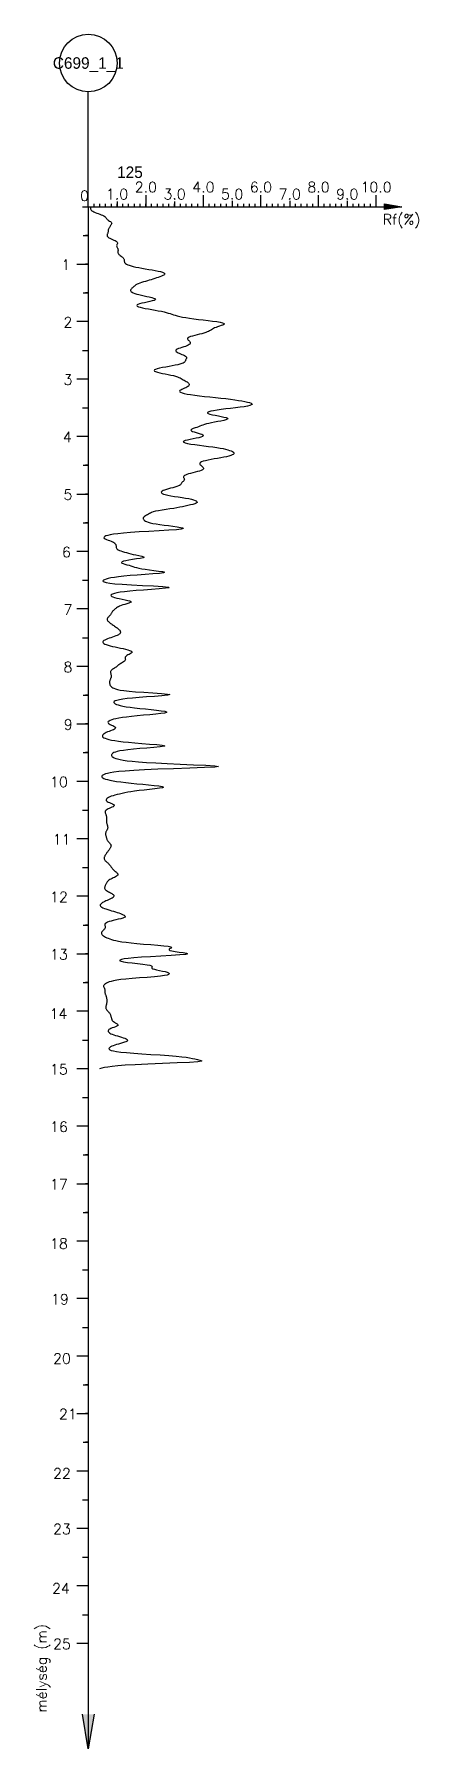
# Model space of a CAD drawing. Header units: metres. Extents: x -9 to 57, y -268 to 30.
import ezdxf
from ezdxf.enums import TextEntityAlignment as Align

# ---------------------------------------------------------------- set-up
doc = ezdxf.new("R2010")
doc.units = ezdxf.units.M
doc.layers.add('GT-szonda', color=7, linetype='Continuous')
doc.styles.add('stílus1', font='romans.shx')

msp = doc.modelspace()

# ---------------------------------------------------------------- hatches: boundary and pattern name
at = {"layer": 'GT-szonda'}
h = msp.add_hatch(color=256, dxfattribs=at)
h.paths.add_polyline_path([(54.47, 0), (51.47, 0), (51.47, 0.5)])
h.paths.add_polyline_path([(54.47, 0), (51.47, -0.5), (51.47, 0)])
h = msp.add_hatch(color=256, dxfattribs=at)
h.paths.add_polyline_path([(0, -268.32), (0, -262.32), (1, -262.32)])
h.paths.add_polyline_path([(0, -268.32), (-1, -262.32), (0, -262.32)])

# ---------------------------------------------------------------- linework, layer by layer
for points in [[(0, 0), (0, 20)], [(50, 0), (0.39, -0.1), (0.37, -0.2), (0.38, -0.3), (0.4, -0.4), (0.44, -0.5), (0.52, -0.6), (0.63, -0.7), (0.78, -0.8), (0.98, -0.9), (1.2, -1), (1.45, -1.1), (1.72, -1.2), (1.98, -1.3), (2.24, -1.4), (2.48, -1.5), (2.68, -1.6), (2.84, -1.7), (2.96, -1.8), (3.05, -1.9), (3.12, -2), (3.19, -2.1), (3.28, -2.2), (3.4, -2.3), (3.53, -2.4), (3.69, -2.5), (3.83, -2.6), (3.96, -2.7), (4.03, -2.8), (4.06, -2.9), (4.04, -3), (3.99, -3.1), (3.93, -3.2), (3.85, -3.3), (3.79, -3.4), (3.73, -3.5), (3.67, -3.6), (3.61, -3.7), (3.56, -3.8), (3.51, -3.9), (3.47, -4), (3.45, -4.1), (3.44, -4.2), (3.43, -4.3), (3.42, -4.4), (3.4, -4.5), (3.37, -4.6), (3.33, -4.7), (3.29, -4.8), (3.27, -4.9), (3.27, -5), (3.29, -5.1), (3.35, -5.2), (3.44, -5.3), (3.58, -5.4), (3.76, -5.5), (3.97, -5.6), (4.2, -5.7), (4.42, -5.8), (4.64, -5.9), (4.82, -6), (4.96, -6.1), (5.03, -6.2), (5.06, -6.3), (5.05, -6.4), (5.01, -6.5), (4.97, -6.6), (4.94, -6.7), (4.92, -6.8), (4.93, -6.9), (4.96, -7), (5.01, -7.1), (5.06, -7.2), (5.1, -7.3), (5.14, -7.4), (5.16, -7.5), (5.16, -7.6), (5.15, -7.7), (5.13, -7.8), (5.12, -7.9), (5.13, -8), (5.16, -8.1), (5.22, -8.2), (5.31, -8.3), (5.42, -8.4), (5.55, -8.5), (5.68, -8.6), (5.81, -8.7), (5.93, -8.8), (6.03, -8.9), (6.11, -9), (6.17, -9.1), (6.2, -9.2), (6.22, -9.3), (6.22, -9.4), (6.24, -9.5), (6.26, -9.6), (6.3, -9.7), (6.38, -9.8), (6.48, -9.9), (6.64, -10), (6.84, -10.1), (7.1, -10.2), (7.42, -10.3), (7.8, -10.4), (8.25, -10.5), (8.75, -10.6), (9.31, -10.7), (9.89, -10.8), (10.49, -10.9), (11.07, -11), (11.62, -11.1), (12.11, -11.2), (12.53, -11.3), (12.87, -11.4), (13.11, -11.5), (13.25, -11.6), (13.29, -11.7), (13.25, -11.8), (13.12, -11.9), (12.93, -12), (12.69, -12.1), (12.42, -12.2), (12.12, -12.3), (11.83, -12.4), (11.53, -12.5), (11.23, -12.6), (10.91, -12.7), (10.59, -12.8), (10.26, -12.9), (9.91, -13), (9.56, -13.1), (9.23, -13.2), (8.93, -13.3), (8.67, -13.4), (8.46, -13.5), (8.28, -13.6), (8.13, -13.7), (8.01, -13.8), (7.9, -13.9), (7.79, -14), (7.68, -14.1), (7.57, -14.2), (7.48, -14.3), (7.4, -14.4), (7.35, -14.5), (7.34, -14.6), (7.38, -14.7), (7.46, -14.8), (7.6, -14.9), (7.81, -15), (8.08, -15.1), (8.41, -15.2), (8.79, -15.3), (9.22, -15.4), (9.68, -15.5), (10.15, -15.6), (10.6, -15.7), (11.01, -15.8), (11.34, -15.9), (11.57, -16), (11.67, -16.1), (11.62, -16.2), (11.43, -16.3), (11.12, -16.4), (10.71, -16.5), (10.24, -16.6), (9.76, -16.7), (9.3, -16.8), (8.92, -16.9), (8.63, -17), (8.47, -17.1), (8.43, -17.2), (8.51, -17.3), (8.7, -17.4), (9, -17.5), (9.4, -17.6), (9.88, -17.7), (10.43, -17.8), (11.01, -17.9), (11.59, -18), (12.16, -18.1), (12.69, -18.2), (13.15, -18.3), (13.55, -18.4), (13.9, -18.5), (14.21, -18.6), (14.5, -18.7), (14.79, -18.8), (15.11, -18.9), (15.46, -19), (15.88, -19.1), (16.38, -19.2), (16.95, -19.3), (17.59, -19.4), (18.32, -19.5), (19.12, -19.6), (19.96, -19.7), (20.8, -19.8), (21.6, -19.9), (22.33, -20), (22.92, -20.1), (23.34, -20.2), (23.58, -20.3), (23.65, -20.4), (23.55, -20.5), (23.35, -20.6), (23.08, -20.7), (22.77, -20.8), (22.47, -20.9), (22.19, -21), (21.95, -21.1), (21.75, -21.2), (21.58, -21.3), (21.42, -21.4), (21.26, -21.5), (21.08, -21.6), (20.89, -21.7), (20.66, -21.8), (20.39, -21.9), (20.07, -22), (19.72, -22.1), (19.33, -22.2), (18.91, -22.3), (18.49, -22.4), (18.11, -22.5), (17.77, -22.6), (17.5, -22.7), (17.32, -22.8), (17.23, -22.9), (17.21, -23), (17.27, -23.1), (17.36, -23.2), (17.46, -23.3), (17.57, -23.4), (17.65, -23.5), (17.7, -23.6), (17.71, -23.7), (17.68, -23.8), (17.62, -23.9), (17.52, -24), (17.36, -24.1), (17.14, -24.2), (16.88, -24.3), (16.58, -24.4), (16.25, -24.5), (15.93, -24.6), (15.64, -24.7), (15.42, -24.8), (15.27, -24.9), (15.2, -25), (15.21, -25.1), (15.29, -25.2), (15.42, -25.3), (15.59, -25.4), (15.79, -25.5), (16.02, -25.6), (16.25, -25.7), (16.48, -25.8), (16.69, -25.9), (16.86, -26), (16.98, -26.1), (17.04, -26.2), (17.06, -26.3), (17.04, -26.4), (17, -26.5), (16.95, -26.6), (16.9, -26.7), (16.87, -26.8), (16.82, -26.9), (16.75, -27), (16.63, -27.1), (16.46, -27.2), (16.22, -27.3), (15.91, -27.4), (15.53, -27.5), (15.08, -27.6), (14.57, -27.7), (14.02, -27.8), (13.45, -27.9), (12.9, -28), (12.39, -28.1), (11.97, -28.2), (11.66, -28.3), (11.47, -28.4), (11.42, -28.5), (11.49, -28.6), (11.7, -28.7), (12.01, -28.8), (12.41, -28.9), (12.87, -29), (13.37, -29.1), (13.87, -29.2), (14.35, -29.3), (14.79, -29.4), (15.16, -29.5), (15.48, -29.6), (15.73, -29.7), (15.95, -29.8), (16.13, -29.9), (16.31, -30), (16.48, -30.1), (16.66, -30.2), (16.85, -30.3), (17.02, -30.4), (17.18, -30.5), (17.3, -30.6), (17.41, -30.7), (17.46, -30.8), (17.5, -30.9), (17.5, -31), (17.46, -31.1), (17.38, -31.2), (17.27, -31.3), (17.12, -31.4), (16.92, -31.5), (16.7, -31.6), (16.47, -31.7), (16.25, -31.8), (16.05, -31.9), (15.92, -32), (15.87, -32.1), (15.89, -32.2), (16.04, -32.3), (16.29, -32.4), (16.66, -32.5), (17.15, -32.6), (17.77, -32.7), (18.49, -32.8), (19.32, -32.9), (20.21, -33), (21.14, -33.1), (22.08, -33.2), (23, -33.3), (23.87, -33.4), (24.68, -33.5), (25.43, -33.6), (26.1, -33.7), (26.7, -33.8), (27.22, -33.9), (27.66, -34), (28.02, -34.1), (28.27, -34.2), (28.41, -34.3), (28.44, -34.4), (28.32, -34.5), (28.06, -34.6), (27.64, -34.7), (27.07, -34.8), (26.36, -34.9), (25.57, -35), (24.73, -35.1), (23.89, -35.2), (23.09, -35.3), (22.36, -35.4), (21.75, -35.5), (21.26, -35.6), (20.91, -35.7), (20.72, -35.8), (20.7, -35.9), (20.84, -36), (21.14, -36.1), (21.55, -36.2), (22.05, -36.3), (22.59, -36.4), (23.11, -36.5), (23.57, -36.6), (23.93, -36.7), (24.16, -36.8), (24.24, -36.9), (24.14, -37), (23.9, -37.1), (23.52, -37.2), (23.04, -37.3), (22.49, -37.4), (21.94, -37.5), (21.4, -37.6), (20.93, -37.7), (20.52, -37.8), (20.18, -37.9), (19.91, -38), (19.66, -38.1), (19.4, -38.2), (19.13, -38.3), (18.84, -38.4), (18.54, -38.5), (18.24, -38.6), (18, -38.7), (17.85, -38.8), (17.82, -38.9), (17.9, -39), (18.1, -39.1), (18.39, -39.2), (18.73, -39.3), (19.09, -39.4), (19.43, -39.5), (19.72, -39.6), (19.91, -39.7), (20.01, -39.8), (19.98, -39.9), (19.83, -40), (19.56, -40.1), (19.19, -40.2), (18.73, -40.3), (18.22, -40.4), (17.7, -40.5), (17.23, -40.6), (16.85, -40.7), (16.59, -40.8), (16.49, -40.9), (16.57, -41), (16.83, -41.1), (17.25, -41.2), (17.82, -41.3), (18.52, -41.4), (19.29, -41.5), (20.09, -41.6), (20.89, -41.7), (21.64, -41.8), (22.32, -41.9), (22.91, -42), (23.42, -42.1), (23.85, -42.2), (24.22, -42.3), (24.54, -42.4), (24.81, -42.5), (25.03, -42.6), (25.2, -42.7), (25.3, -42.8), (25.34, -42.9), (25.3, -43), (25.19, -43.1), (25.01, -43.2), (24.75, -43.3), (24.42, -43.4), (24.02, -43.5), (23.55, -43.6), (23.02, -43.7), (22.45, -43.8), (21.88, -43.9), (21.32, -44), (20.8, -44.1), (20.35, -44.2), (19.98, -44.3), (19.69, -44.4), (19.5, -44.5), (19.38, -44.6), (19.36, -44.7), (19.38, -44.8), (19.45, -44.9), (19.55, -45), (19.67, -45.1), (19.79, -45.2), (19.89, -45.3), (19.98, -45.4), (20.02, -45.5), (20.02, -45.6), (19.96, -45.7), (19.82, -45.8), (19.6, -45.9), (19.3, -46), (18.95, -46.1), (18.55, -46.2), (18.15, -46.3), (17.76, -46.4), (17.41, -46.5), (17.11, -46.6), (16.87, -46.7), (16.69, -46.8), (16.58, -46.9), (16.53, -47), (16.54, -47.1), (16.57, -47.2), (16.63, -47.3), (16.68, -47.4), (16.69, -47.5), (16.65, -47.6), (16.57, -47.7), (16.46, -47.8), (16.36, -47.9), (16.26, -48), (16.2, -48.1), (16.14, -48.2), (16.09, -48.3), (16.01, -48.4), (15.87, -48.5), (15.65, -48.6), (15.38, -48.7), (15.04, -48.8), (14.67, -48.9), (14.29, -49), (13.91, -49.1), (13.57, -49.2), (13.26, -49.3), (13.01, -49.4), (12.82, -49.5), (12.71, -49.6), (12.67, -49.7), (12.71, -49.8), (12.84, -49.9), (13.06, -50), (13.38, -50.1), (13.81, -50.2), (14.34, -50.3), (14.95, -50.4), (15.62, -50.5), (16.29, -50.6), (16.91, -50.7), (17.47, -50.8), (17.93, -50.9), (18.28, -51), (18.55, -51.1), (18.74, -51.2), (18.87, -51.3), (18.93, -51.4), (18.89, -51.5), (18.75, -51.6), (18.49, -51.7), (18.15, -51.8), (17.74, -51.9), (17.3, -52), (16.85, -52.1), (16.39, -52.2), (15.92, -52.3), (15.4, -52.4), (14.83, -52.5), (14.19, -52.6), (13.51, -52.7), (12.84, -52.8), (12.22, -52.9), (11.7, -53), (11.29, -53.1), (10.99, -53.2), (10.79, -53.3), (10.62, -53.4), (10.46, -53.5), (10.29, -53.6), (10.11, -53.7), (9.92, -53.8), (9.75, -53.9), (9.62, -54), (9.54, -54.1), (9.51, -54.2), (9.53, -54.3), (9.57, -54.4), (9.65, -54.5), (9.76, -54.6), (9.91, -54.7), (10.11, -54.8), (10.39, -54.9), (10.76, -55), (11.23, -55.1), (11.79, -55.2), (12.44, -55.3), (13.15, -55.4), (13.92, -55.5), (14.69, -55.6), (15.42, -55.7), (16.02, -55.8), (16.42, -55.9), (16.5, -56), (16.15, -56.1), (15.3, -56.2), (13.99, -56.3), (12.32, -56.4), (10.54, -56.5), (8.83, -56.6), (7.35, -56.7), (6.12, -56.8), (5.15, -56.9), (4.39, -57), (3.81, -57.1), (3.39, -57.2), (3.07, -57.3), (2.85, -57.4), (2.74, -57.5), (2.72, -57.6), (2.78, -57.7), (2.93, -57.8), (3.15, -57.9), (3.42, -58), (3.69, -58.1), (3.97, -58.2), (4.2, -58.3), (4.38, -58.4), (4.53, -58.5), (4.63, -58.6), (4.71, -58.7), (4.76, -58.8), (4.79, -58.9), (4.82, -59), (4.83, -59.1), (4.84, -59.2), (4.85, -59.3), (4.88, -59.4), (4.93, -59.5), (5.03, -59.6), (5.19, -59.7), (5.4, -59.8), (5.67, -59.9), (5.96, -60), (6.28, -60.1), (6.62, -60.2), (6.97, -60.3), (7.36, -60.4), (7.79, -60.5), (8.27, -60.6), (8.79, -60.7), (9.27, -60.8), (9.61, -60.9), (9.71, -61), (9.51, -61.1), (9.03, -61.2), (8.38, -61.3), (7.68, -61.4), (7.04, -61.5), (6.5, -61.6), (6.1, -61.7), (5.86, -61.8), (5.78, -61.9), (5.85, -62), (6.06, -62.1), (6.36, -62.2), (6.71, -62.3), (7.07, -62.4), (7.4, -62.5), (7.71, -62.6), (8.02, -62.7), (8.36, -62.8), (8.76, -62.9), (9.27, -63), (9.88, -63.1), (10.61, -63.2), (11.41, -63.3), (12.21, -63.4), (12.87, -63.5), (13.21, -63.6), (13.05, -63.7), (12.36, -63.8), (11.23, -63.9), (9.88, -64), (8.51, -64.1), (7.26, -64.2), (6.18, -64.3), (5.27, -64.4), (4.54, -64.5), (3.94, -64.6), (3.46, -64.7), (3.09, -64.8), (2.81, -64.9), (2.62, -65), (2.54, -65.1), (2.56, -65.2), (2.74, -65.3), (3.1, -65.4), (3.71, -65.5), (4.62, -65.6), (5.88, -65.7), (7.5, -65.8), (9.39, -65.9), (11.34, -66), (12.97, -66.1), (13.93, -66.2), (14.05, -66.3), (13.42, -66.4), (12.29, -66.5), (10.95, -66.6), (9.59, -66.7), (8.32, -66.8), (7.23, -66.9), (6.3, -67), (5.54, -67.1), (4.96, -67.2), (4.52, -67.3), (4.21, -67.4), (4.02, -67.5), (3.94, -67.6), (3.96, -67.7), (4.07, -67.8), (4.28, -67.9), (4.56, -68), (4.93, -68.1), (5.38, -68.2), (5.87, -68.3), (6.38, -68.4), (6.85, -68.5), (7.21, -68.6), (7.41, -68.7), (7.43, -68.8), (7.29, -68.9), (7.03, -69), (6.68, -69.1), (6.33, -69.2), (6, -69.3), (5.69, -69.4), (5.44, -69.5), (5.23, -69.6), (5.06, -69.7), (4.92, -69.8), (4.79, -69.9), (4.67, -70), (4.55, -70.1), (4.43, -70.2), (4.31, -70.3), (4.21, -70.4), (4.13, -70.5), (4.06, -70.6), (4.01, -70.7), (3.97, -70.8), (3.92, -70.9), (3.85, -71), (3.77, -71.1), (3.69, -71.2), (3.58, -71.3), (3.48, -71.4), (3.39, -71.5), (3.32, -71.6), (3.27, -71.7), (3.25, -71.8), (3.27, -71.9), (3.32, -72), (3.4, -72.1), (3.49, -72.2), (3.61, -72.3), (3.74, -72.4), (3.88, -72.5), (4.01, -72.6), (4.14, -72.7), (4.29, -72.8), (4.42, -72.9), (4.57, -73), (4.71, -73.1), (4.87, -73.2), (5, -73.3), (5.14, -73.4), (5.26, -73.5), (5.37, -73.6), (5.45, -73.7), (5.51, -73.8), (5.56, -73.9), (5.58, -74), (5.58, -74.1), (5.55, -74.2), (5.48, -74.3), (5.38, -74.4), (5.22, -74.5), (5.02, -74.6), (4.77, -74.7), (4.5, -74.8), (4.21, -74.9), (3.91, -75), (3.6, -75.1), (3.33, -75.2), (3.08, -75.3), (2.87, -75.4), (2.7, -75.5), (2.58, -75.6), (2.52, -75.7), (2.51, -75.8), (2.56, -75.9), (2.68, -76), (2.86, -76.1), (3.11, -76.2), (3.42, -76.3), (3.79, -76.4), (4.2, -76.5), (4.65, -76.6), (5.11, -76.7), (5.58, -76.8), (6.03, -76.9), (6.46, -77), (6.84, -77.1), (7.16, -77.2), (7.41, -77.3), (7.55, -77.4), (7.6, -77.5), (7.56, -77.6), (7.45, -77.7), (7.27, -77.8), (7.08, -77.9), (6.88, -78), (6.71, -78.1), (6.57, -78.2), (6.47, -78.3), (6.42, -78.4), (6.4, -78.5), (6.41, -78.6), (6.43, -78.7), (6.44, -78.8), (6.42, -78.9), (6.36, -79), (6.26, -79.1), (6.12, -79.2), (5.96, -79.3), (5.79, -79.4), (5.62, -79.5), (5.47, -79.6), (5.33, -79.7), (5.2, -79.8), (5.07, -79.9), (4.95, -80), (4.82, -80.1), (4.68, -80.2), (4.52, -80.3), (4.36, -80.4), (4.21, -80.5), (4.08, -80.6), (3.98, -80.7), (3.91, -80.8), (3.87, -80.9), (3.85, -81), (3.87, -81.1), (3.89, -81.2), (3.91, -81.3), (3.94, -81.4), (3.96, -81.5), (3.98, -81.6), (3.98, -81.7), (3.97, -81.8), (3.95, -81.9), (3.92, -82), (3.87, -82.1), (3.83, -82.2), (3.78, -82.3), (3.75, -82.4), (3.71, -82.5), (3.7, -82.6), (3.69, -82.7), (3.69, -82.8), (3.69, -82.9), (3.71, -83), (3.73, -83.1), (3.75, -83.2), (3.81, -83.3), (3.88, -83.4), (3.98, -83.5), (4.1, -83.6), (4.26, -83.7), (4.46, -83.8), (4.72, -83.9), (5.07, -84), (5.54, -84.1), (6.19, -84.2), (7.07, -84.3), (8.21, -84.4), (9.62, -84.5), (11.2, -84.6), (12.69, -84.7), (13.77, -84.8), (14.15, -84.9), (13.77, -85), (12.78, -85.1), (11.49, -85.2), (10.11, -85.3), (8.82, -85.4), (7.69, -85.5), (6.74, -85.6), (5.98, -85.7), (5.39, -85.8), (4.96, -85.9), (4.67, -86), (4.5, -86.1), (4.43, -86.2), (4.45, -86.3), (4.54, -86.4), (4.69, -86.5), (4.91, -86.6), (5.19, -86.7), (5.55, -86.8), (6.01, -86.9), (6.57, -87), (7.26, -87.1), (8.04, -87.2), (8.95, -87.3), (9.92, -87.4), (10.91, -87.5), (11.86, -87.6), (12.68, -87.7), (13.27, -87.8), (13.59, -87.9), (13.59, -88), (13.26, -88.1), (12.62, -88.2), (11.73, -88.3), (10.67, -88.4), (9.56, -88.5), (8.48, -88.6), (7.5, -88.7), (6.63, -88.8), (5.91, -88.9), (5.3, -89), (4.8, -89.1), (4.39, -89.2), (4.06, -89.3), (3.81, -89.4), (3.6, -89.5), (3.47, -89.6), (3.41, -89.7), (3.42, -89.8), (3.49, -89.9), (3.63, -90), (3.82, -90.1), (4.04, -90.2), (4.26, -90.3), (4.46, -90.4), (4.62, -90.5), (4.71, -90.6), (4.73, -90.7), (4.68, -90.8), (4.55, -90.9), (4.37, -91), (4.13, -91.1), (3.87, -91.2), (3.6, -91.3), (3.35, -91.4), (3.12, -91.5), (2.92, -91.6), (2.75, -91.7), (2.62, -91.8), (2.52, -91.9), (2.46, -92), (2.44, -92.1), (2.46, -92.2), (2.55, -92.3), (2.7, -92.4), (2.91, -92.5), (3.21, -92.6), (3.58, -92.7), (4.04, -92.8), (4.59, -92.9), (5.25, -93), (6.04, -93.1), (6.97, -93.2), (8.06, -93.3), (9.31, -93.4), (10.64, -93.5), (11.88, -93.6), (12.84, -93.7), (13.29, -93.8), (13.15, -93.9), (12.46, -94), (11.41, -94.1), (10.18, -94.2), (8.96, -94.3), (7.84, -94.4), (6.89, -94.5), (6.12, -94.6), (5.5, -94.7), (5.04, -94.8), (4.7, -94.9), (4.46, -95), (4.28, -95.1), (4.17, -95.2), (4.08, -95.3), (4.04, -95.4), (4.04, -95.5), (4.08, -95.6), (4.17, -95.7), (4.3, -95.8), (4.5, -95.9), (4.76, -96), (5.09, -96.1), (5.52, -96.2), (6.07, -96.3), (6.75, -96.4), (7.62, -96.5), (8.71, -96.6), (10.08, -96.7), (11.75, -96.8), (13.72, -96.9), (15.93, -97), (18.25, -97.1), (20.4, -97.2), (22, -97.3), (22.61, -97.4), (21.98, -97.5), (20.19, -97.6), (17.62, -97.7), (14.79, -97.8), (12.1, -97.9), (9.77, -98), (7.88, -98.1), (6.41, -98.2), (5.29, -98.3), (4.44, -98.4), (3.81, -98.5), (3.34, -98.6), (2.98, -98.7), (2.73, -98.8), (2.53, -98.9), (2.4, -99), (2.33, -99.1), (2.33, -99.2), (2.38, -99.3), (2.5, -99.4), (2.7, -99.5), (2.96, -99.6), (3.31, -99.7), (3.75, -99.8), (4.29, -99.9), (4.92, -100), (5.67, -100.1), (6.51, -100.2), (7.45, -100.3), (8.44, -100.4), (9.46, -100.5), (10.48, -100.6), (11.43, -100.7), (12.24, -100.8), (12.81, -100.9), (13.04, -101), (12.88, -101.1), (12.36, -101.2), (11.57, -101.3), (10.63, -101.4), (9.69, -101.5), (8.82, -101.6), (8.05, -101.7), (7.41, -101.8), (6.84, -101.9), (6.33, -102), (5.87, -102.1), (5.43, -102.2), (5.02, -102.3), (4.63, -102.4), (4.29, -102.5), (3.99, -102.6), (3.73, -102.7), (3.52, -102.8), (3.35, -102.9), (3.22, -103), (3.13, -103.1), (3.08, -103.2), (3.09, -103.3), (3.15, -103.4), (3.28, -103.5), (3.46, -103.6), (3.69, -103.7), (3.94, -103.8), (4.18, -103.9), (4.37, -104), (4.47, -104.1), (4.5, -104.2), (4.43, -104.3), (4.29, -104.4), (4.09, -104.5), (3.88, -104.6), (3.65, -104.7), (3.44, -104.8), (3.25, -104.9), (3.1, -105), (3, -105.1), (2.94, -105.2), (2.92, -105.3), (2.92, -105.4), (2.95, -105.5), (2.98, -105.6), (3.02, -105.7), (3.05, -105.8), (3.09, -105.9), (3.12, -106), (3.13, -106.1), (3.16, -106.2), (3.16, -106.3), (3.17, -106.4), (3.16, -106.5), (3.15, -106.6), (3.14, -106.7), (3.13, -106.8), (3.13, -106.9), (3.14, -107), (3.16, -107.1), (3.17, -107.2), (3.2, -107.3), (3.22, -107.4), (3.25, -107.5), (3.28, -107.6), (3.31, -107.7), (3.33, -107.8), (3.36, -107.9), (3.37, -108), (3.37, -108.1), (3.36, -108.2), (3.33, -108.3), (3.29, -108.4), (3.24, -108.5), (3.18, -108.6), (3.12, -108.7), (3.06, -108.8), (3.02, -108.9), (2.98, -109), (2.97, -109.1), (2.98, -109.2), (3, -109.3), (3.02, -109.4), (3.06, -109.5), (3.09, -109.6), (3.12, -109.7), (3.15, -109.8), (3.17, -109.9), (3.2, -110), (3.24, -110.1), (3.28, -110.2), (3.33, -110.3), (3.41, -110.4), (3.48, -110.5), (3.57, -110.6), (3.67, -110.7), (3.75, -110.8), (3.83, -110.9), (3.89, -111), (3.93, -111.1), (3.95, -111.2), (3.94, -111.3), (3.92, -111.4), (3.87, -111.5), (3.81, -111.6), (3.74, -111.7), (3.67, -111.8), (3.6, -111.9), (3.53, -112), (3.46, -112.1), (3.39, -112.2), (3.32, -112.3), (3.24, -112.4), (3.16, -112.5), (3.09, -112.6), (3.02, -112.7), (2.96, -112.8), (2.89, -112.9), (2.84, -113), (2.8, -113.1), (2.76, -113.2), (2.74, -113.3), (2.73, -113.4), (2.75, -113.5), (2.79, -113.6), (2.86, -113.7), (2.94, -113.8), (3.04, -113.9), (3.16, -114), (3.27, -114.1), (3.38, -114.2), (3.48, -114.3), (3.58, -114.4), (3.67, -114.5), (3.76, -114.6), (3.84, -114.7), (3.91, -114.8), (3.98, -114.9), (4.04, -115), (4.12, -115.1), (4.19, -115.2), (4.28, -115.3), (4.38, -115.4), (4.49, -115.5), (4.61, -115.6), (4.74, -115.7), (4.87, -115.8), (4.97, -115.9), (5.06, -116), (5.12, -116.1), (5.13, -116.2), (5.1, -116.3), (5.01, -116.4), (4.88, -116.5), (4.72, -116.6), (4.53, -116.7), (4.32, -116.8), (4.12, -116.9), (3.92, -117), (3.74, -117.1), (3.58, -117.2), (3.45, -117.3), (3.35, -117.4), (3.27, -117.5), (3.19, -117.6), (3.13, -117.7), (3.08, -117.8), (3.03, -117.9), (2.98, -118), (2.94, -118.1), (2.9, -118.2), (2.87, -118.3), (2.84, -118.4), (2.83, -118.5), (2.83, -118.6), (2.86, -118.7), (2.92, -118.8), (3.02, -118.9), (3.15, -119), (3.31, -119.1), (3.48, -119.2), (3.68, -119.3), (3.88, -119.4), (4.06, -119.5), (4.21, -119.6), (4.34, -119.7), (4.42, -119.8), (4.46, -119.9), (4.45, -120), (4.39, -120.1), (4.29, -120.2), (4.13, -120.3), (3.95, -120.4), (3.74, -120.5), (3.51, -120.6), (3.29, -120.7), (3.05, -120.8), (2.84, -120.9), (2.65, -121), (2.47, -121.1), (2.33, -121.2), (2.21, -121.3), (2.12, -121.4), (2.07, -121.5), (2.07, -121.6), (2.12, -121.7), (2.21, -121.8), (2.35, -121.9), (2.55, -122), (2.79, -122.1), (3.07, -122.2), (3.38, -122.3), (3.71, -122.4), (4.04, -122.5), (4.38, -122.6), (4.71, -122.7), (5.01, -122.8), (5.3, -122.9), (5.58, -123), (5.83, -123.1), (6.04, -123.2), (6.24, -123.3), (6.37, -123.4), (6.43, -123.5), (6.4, -123.6), (6.25, -123.7), (5.99, -123.8), (5.63, -123.9), (5.21, -124), (4.77, -124.1), (4.34, -124.2), (3.96, -124.3), (3.61, -124.4), (3.34, -124.5), (3.13, -124.6), (2.98, -124.7), (2.88, -124.8), (2.84, -124.9), (2.84, -125), (2.87, -125.1), (2.9, -125.2), (2.93, -125.3), (2.94, -125.4), (2.93, -125.5), (2.88, -125.6), (2.81, -125.7), (2.72, -125.8), (2.62, -125.9), (2.51, -126), (2.42, -126.1), (2.34, -126.2), (2.29, -126.3), (2.27, -126.4), (2.28, -126.5), (2.32, -126.6), (2.4, -126.7), (2.51, -126.8), (2.65, -126.9), (2.81, -127), (3, -127.1), (3.21, -127.2), (3.44, -127.3), (3.71, -127.4), (4, -127.5), (4.36, -127.6), (4.76, -127.7), (5.25, -127.8), (5.85, -127.9), (6.56, -128), (7.43, -128.1), (8.45, -128.2), (9.61, -128.3), (10.85, -128.4), (12.06, -128.5), (13.12, -128.6), (13.89, -128.7), (14.34, -128.8), (14.48, -128.9), (14.4, -129), (14.23, -129.1), (14.07, -129.2), (14.04, -129.3), (14.17, -129.4), (14.52, -129.5), (15.08, -129.6), (15.77, -129.7), (16.48, -129.8), (17.04, -129.9), (17.24, -130), (16.89, -130.1), (15.91, -130.2), (14.4, -130.3), (12.61, -130.4), (10.82, -130.5), (9.23, -130.6), (7.93, -130.7), (6.94, -130.8), (6.22, -130.9), (5.74, -131), (5.49, -131.1), (5.47, -131.2), (5.68, -131.3), (6.12, -131.4), (6.79, -131.5), (7.63, -131.6), (8.55, -131.7), (9.45, -131.8), (10.2, -131.9), (10.71, -132), (10.99, -132.1), (11.08, -132.2), (11.06, -132.3), (11.03, -132.4), (11.05, -132.5), (11.2, -132.6), (11.47, -132.7), (11.87, -132.8), (12.36, -132.9), (12.87, -133), (13.33, -133.1), (13.69, -133.2), (13.92, -133.3), (14.03, -133.4), (14.03, -133.5), (13.93, -133.6), (13.7, -133.7), (13.25, -133.8), (12.52, -133.9), (11.47, -134), (10.21, -134.1), (8.88, -134.2), (7.62, -134.3), (6.54, -134.4), (5.64, -134.5), (4.93, -134.6), (4.39, -134.7), (3.97, -134.8), (3.65, -134.9), (3.39, -135), (3.17, -135.1), (3, -135.2), (2.85, -135.3), (2.75, -135.4), (2.67, -135.5), (2.64, -135.6), (2.65, -135.7), (2.68, -135.8), (2.73, -135.9), (2.79, -136), (2.83, -136.1), (2.86, -136.2), (2.88, -136.3), (2.88, -136.4), (2.87, -136.5), (2.86, -136.6), (2.87, -136.7), (2.89, -136.8), (2.92, -136.9), (2.95, -137), (2.98, -137.1), (3.02, -137.2), (3.05, -137.3), (3.08, -137.4), (3.12, -137.5), (3.14, -137.6), (3.17, -137.7), (3.18, -137.8), (3.2, -137.9), (3.2, -138), (3.21, -138.1), (3.21, -138.2), (3.21, -138.3), (3.2, -138.4), (3.19, -138.5), (3.18, -138.6), (3.16, -138.7), (3.13, -138.8), (3.1, -138.9), (3.08, -139), (3.05, -139.1), (3.03, -139.2), (3.02, -139.3), (3.03, -139.4), (3.05, -139.5), (3.1, -139.6), (3.16, -139.7), (3.24, -139.8), (3.32, -139.9), (3.41, -140), (3.5, -140.1), (3.59, -140.2), (3.67, -140.3), (3.73, -140.4), (3.79, -140.5), (3.84, -140.6), (3.88, -140.7), (3.91, -140.8), (3.93, -140.9), (3.96, -141), (3.98, -141.1), (4, -141.2), (4.02, -141.3), (4.06, -141.4), (4.1, -141.5), (4.17, -141.6), (4.25, -141.7), (4.37, -141.8), (4.52, -141.9), (4.69, -142), (4.87, -142.1), (5.03, -142.2), (5.15, -142.3), (5.18, -142.4), (5.12, -142.5), (4.96, -142.6), (4.72, -142.7), (4.45, -142.8), (4.17, -142.9), (3.93, -143), (3.73, -143.1), (3.57, -143.2), (3.48, -143.3), (3.44, -143.4), (3.44, -143.5), (3.5, -143.6), (3.6, -143.7), (3.75, -143.8), (3.94, -143.9), (4.17, -144), (4.45, -144.1), (4.75, -144.2), (5.08, -144.3), (5.42, -144.4), (5.76, -144.5), (6.08, -144.6), (6.35, -144.7), (6.58, -144.8), (6.75, -144.9), (6.83, -145), (6.83, -145.1), (6.73, -145.2), (6.54, -145.3), (6.28, -145.4), (5.96, -145.5), (5.59, -145.6), (5.23, -145.7), (4.89, -145.8), (4.58, -145.9), (4.3, -146), (4.07, -146.1), (3.88, -146.2), (3.73, -146.3), (3.62, -146.4), (3.58, -146.5), (3.61, -146.6), (3.73, -146.7), (3.98, -146.8), (4.36, -146.9), (4.91, -147), (5.67, -147.1), (6.65, -147.2), (7.88, -147.3), (9.31, -147.4), (10.88, -147.5), (12.48, -147.6), (13.96, -147.7), (15.24, -147.8), (16.25, -147.9), (17.02, -148), (17.6, -148.1), (18.08, -148.2), (18.53, -148.3), (18.98, -148.4), (19.4, -148.5), (19.7, -148.6), (19.66, -148.7), (19.02, -148.8), (17.6, -148.9), (15.45, -149), (12.88, -149.1), (10.34, -149.2), (8.15, -149.3), (6.41, -149.4), (5.1, -149.5), (4.12, -149.6), (3.38, -149.7), (2.81, -149.8), (2.35, -149.9), (1.97, -150)]]:
    msp.add_lwpolyline(points)
msp.add_circle((0, 25), 5)
at = {"layer": 'GT-szonda', "extrusion": (0, 0, -1)}
for p, q in [((-1, 0), (5, 0)), ((0, 0), (0, -268.32)), ((0, 0), (54.47, 0))]:
    msp.add_line(p, q, dxfattribs=at)
at = {"layer": 'GT-szonda'}
for p, q in [((0, 0), (0, 1)), ((1, 0), (1, 0.5)), ((2, 0), (2, 0.5)), ((3, 0), (3, 0.5)), ((4, 0), (4, 0.5)), ((5, 0.88), (5, 0)), ((5, 0), (5, 0.5)), ((6, 0), (6, 0.5)), ((7, 0), (7, 0.5)), ((8, 0), (8, 0.5)), ((9, 0), (9, 0.5)), ((10, 2), (10, 0)), ((10, 0), (10, 0.5)), ((11, 0), (11, 0.5)), ((12, 0), (12, 0.5)), ((13, 0), (13, 0.5)), ((14, 0), (14, 0.5)), ((15, 0.88), (15, 0)), ((15, 0), (15, 0.5)), ((16, 0), (16, 0.5)), ((17, 0), (17, 0.5)), ((18, 0), (18, 0.5)), ((19, 0), (19, 0.5)), ((20, 0.5), (20, 2)), ((20, 0), (20, 0.5)), ((21, 0), (21, 0.5)), ((22, 0), (22, 0.5)), ((23, 0), (23, 0.5)), ((24, 0), (24, 0.5)), ((25, 1), (25, 0)), ((26, 0), (26, 0.5)), ((27, 0), (27, 0.5)), ((28, 0), (28, 0.5)), ((29, 0), (29, 0.5)), ((30, 0.5), (30, 2)), ((30, 0), (30, 0.5)), ((31, 0), (31, 0.5)), ((32, 0), (32, 0.5)), ((33, 0), (33, 0.5)), ((34, 0), (34, 0.5)), ((35, 1), (35, 0)), ((36, 0), (36, 0.5)), ((37, 0), (37, 0.5)), ((38, 0), (38, 0.5)), ((39, 0), (39, 0.5)), ((40, 0), (40, 2)), ((41, 0), (41, 0.5)), ((42, 0), (42, 0.5)), ((43, 0), (43, 0.5)), ((44, 0), (44, 0.5)), ((45, 1), (45, 0)), ((46, 0), (46, 0.5)), ((47, 0), (47, 0.5)), ((48, 0), (48, 0.5)), ((49, 0), (49, 0.5)), ((50, 0), (50, 2)), ((51.47, 0.5), (54.47, 0)), ((51.47, -0.5), (51.47, 0.5)), ((51.58, 0), (51.58, 0.5)), ((54.47, 0), (51.47, -0.5)), ((-0.87, -5), (0, -5)), ((0, -5), (-0.5, -5)), ((-2, -10), (0, -10)), ((0, -10), (-0.5, -10)), ((-0.87, -15), (0, -15)), ((0, -15), (-0.5, -15)), ((-0.5, -20), (-2, -20)), ((0, -20), (-0.5, -20)), ((-1, -25), (0, -25)), ((-0.5, -30), (-2, -30)), ((0, -30), (-0.5, -30)), ((-1, -35), (0, -35)), ((0, -40), (-2, -40)), ((-0.87, -45), (0, -45)), ((0, -45), (-0.5, -45)), ((-2, -50), (0, -50)), ((0, -50), (-0.5, -50)), ((-0.87, -55), (0, -55)), ((0, -55), (-0.5, -55)), ((-0.5, -60), (-2, -60)), ((0, -60), (-0.5, -60)), ((-1, -65), (0, -65)), ((-0.5, -70), (-2, -70)), ((0, -70), (-0.5, -70)), ((-1, -75), (0, -75)), ((0, -80), (-2, -80)), ((-0.87, -85), (0, -85)), ((0, -85), (-0.5, -85)), ((-2, -90), (0, -90)), ((0, -90), (-0.5, -90)), ((-0.87, -95), (0, -95)), ((0, -95), (-0.5, -95)), ((-0.5, -100), (-2, -100)), ((0, -100), (-0.5, -100)), ((-1, -105), (0, -105)), ((-0.5, -110), (-2, -110)), ((0, -110), (-0.5, -110)), ((-1, -115), (0, -115)), ((0, -120), (-2, -120)), ((-0.87, -125), (0, -125)), ((0, -125), (-0.5, -125)), ((-2, -130), (0, -130)), ((0, -130), (-0.5, -130)), ((-0.87, -135), (0, -135)), ((0, -135), (-0.5, -135)), ((-0.5, -140), (-2, -140)), ((0, -140), (-0.5, -140)), ((-1, -145), (0, -145)), ((-0.5, -150), (-2, -150)), ((0, -150), (-0.5, -150)), ((-1, -155), (0, -155)), ((0, -160), (-2, -160)), ((-0.87, -165), (0, -165)), ((0, -165), (-0.5, -165)), ((-2, -170), (0, -170)), ((0, -170), (-0.5, -170)), ((-0.87, -175), (0, -175)), ((0, -175), (-0.5, -175)), ((-0.5, -180), (-2, -180)), ((0, -180), (-0.5, -180)), ((-1, -185), (0, -185)), ((-0.5, -190), (-2, -190)), ((0, -190), (-0.5, -190)), ((-1, -195), (0, -195)), ((0, -200), (-2, -200)), ((-0.87, -205), (0, -205)), ((0, -205), (-0.5, -205)), ((-2, -210), (0, -210)), ((0, -210), (-0.5, -210)), ((-0.87, -215), (0, -215)), ((0, -215), (-0.5, -215)), ((-0.5, -220), (-2, -220)), ((0, -220), (-0.5, -220)), ((-1, -225), (0, -225)), ((-0.5, -230), (-2, -230)), ((0, -230), (-0.5, -230)), ((-1, -235), (0, -235)), ((0, -240), (-2, -240)), ((-1, -245), (0, -245)), ((-0.5, -250), (-2, -250)), ((0, -250), (-0.5, -250)), ((0, -268.32), (-1, -262.32)), ((1, -262.32), (0, -268.32))]:
    msp.add_line(p, q, dxfattribs=at)

# ---------------------------------------------------------------- texts
msp.add_text('C699_1_1', height=2).set_placement((0, 25), align=Align.MIDDLE_CENTER)
msp.add_text('125', height=2).set_placement((5, 5))
at = {"layer": 'GT-szonda', "color": 51, "extrusion": (0, 0, -1), "style": 'stílus1', "text_generation_flag": 2}
for s, p in [('1.0', (-5, 1.28)), ('2.0', (-10, 2.5)), ('3.0', (-15, 1.28)), ('4.0', (-20, 2.5)), ('5.0', (-25, 1.28)), ('6.0', (-30, 2.5)), ('7.0', (-35, 1.28)), ('8.0', (-40, 2.5)), ('9.0', (-45, 1.28)), ('10.0', (-50, 2.5))]:
    msp.add_text(s, height=1.8, dxfattribs=at).set_placement(p, align=Align.CENTER)
at = {"layer": 'GT-szonda', "color": 51, "style": 'stílus1', "text_generation_flag": 2}
msp.add_text('0', height=1.8, dxfattribs=at).set_placement((0.1, 1))
at = {"layer": 'GT-szonda', "color": 51, "style": 'stílus1'}
msp.add_text('Rf(%%%)', height=1.8, dxfattribs=at).set_placement((51.15, -3.12))
at = {"layer": 'GT-szonda', "color": 51, "extrusion": (0, 0, -1), "style": 'stílus1', "text_generation_flag": 2}
for s, p in [('1', (4.67, -11)), ('2', (4.32, -21)), ('3', (4.32, -31)), ('4', (4.4, -41)), ('5', (4.32, -51)), ('6', (4.59, -61)), ('7', (4.32, -71)), ('8', (4.32, -81)), ('9', (4.25, -91)), ('10', (6.65, -101)), ('11', (6.19, -111)), ('12', (6.65, -121)), ('13', (6.65, -131)), ('14', (6.72, -141.33)), ('15', (6.65, -151)), ('16', (6.65, -161)), ('17', (6.65, -171)), ('18', (6.65, -181.33)), ('19', (6.47, -191)), ('20', (6.13, -201.33)), ('21', (5.1, -211)), ('22', (6.13, -221.33)), ('23', (6.13, -231)), ('24', (6.3, -241.33)), ('25', (6.13, -251))]:
    msp.add_text(s, height=1.8, dxfattribs=at).set_placement(p)
at = {"layer": 'GT-szonda', "color": 51, "style": 'stílus1'}
msp.add_text('mélység (m)', height=1.8, rotation=90, dxfattribs=at).set_placement((-7.24, -262.05))

doc.saveas('drawing.dxf')
